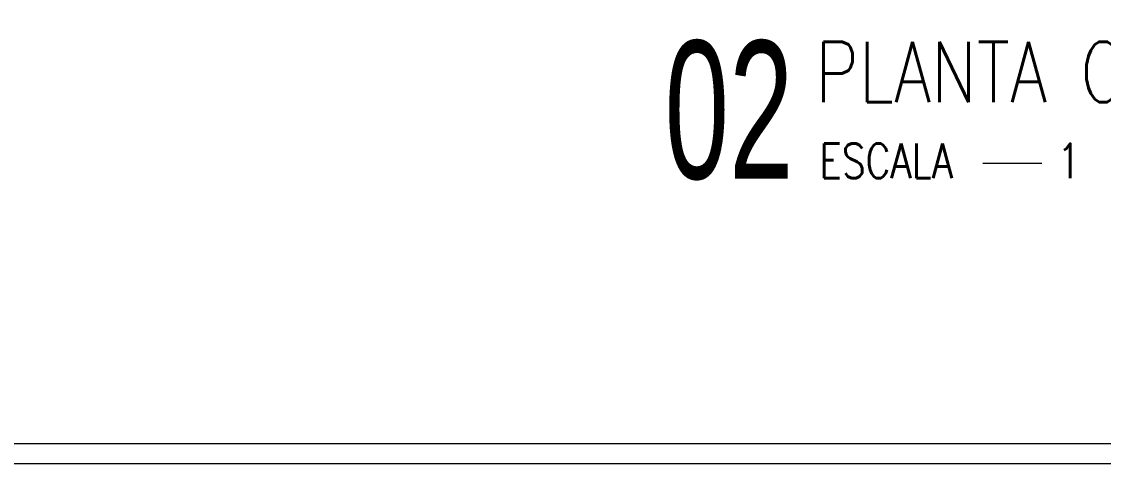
# Model space of a CAD drawing. Header units: millimetres. Extents: x 1345 to 2117, y 1214 to 1365.
# Drawn here: x 1943.8 to 1951.92, y 1261 to 1264.32 of the extents above; entities that cross this region are included whole.
import ezdxf
from ezdxf.enums import TextEntityAlignment as Align

# ---------------------------------------------------------------- set-up
doc = ezdxf.new("R2010")
doc.units = ezdxf.units.MM
doc.header["$LTSCALE"] = 0.5
for name, color, linetype, lineweight in [('E-TXT-G', 3, 'Continuous', 30), ('E-TXT-W', 7, 'Continuous', 15), ('E-TXT-Y', 2, 'Continuous', 40)]:
    doc.layers.add(name, color=color, linetype=linetype, lineweight=lineweight)
doc.layers.add('parede', color=2, linetype='Continuous')
doc.styles.add('REG140', font='romans.shx', dxfattribs={"width": 0.8, "height": 0.35})
doc.styles.add('REG80', font='romans.shx', dxfattribs={"width": 0.8, "height": 0.1})
doc.styles.add('SANSSERIF', font='sas_____.pfb', dxfattribs={"height": 1})
doc.styles.add('SANSSERIF2', font='sanssb__.ttf', dxfattribs={"width": 0.8})

# ---------------------------------------------------------------- blocks, each defined once
blk = doc.blocks.new('IND_DES')
at = {"layer": 'E-TXT-W'}
blk.add_line((0.0269, -0.2428), (0.1984, -0.2428), dxfattribs=at)
at = {"layer": 'E-TXT-G', "style": 'REG80', "width": 0.8}
for s, p in [('ESCALA', (-0.4463, -0.2864)), ('1', (0.2426, -0.2864))]:
    blk.add_text(s, height=0.1, dxfattribs=at).set_placement(p)
blk.add_attdef('ESCALA', (0.4897, -0.2812), '', height=0.1, dxfattribs=at)
at = {"layer": 'E-TXT-W', "style": 'SANSSERIF2', "width": 0.6}
blk.add_attdef('00', text='', height=0.4, dxfattribs=at).set_placement((-0.7083, -0.2881), align=Align.CENTER)
at = {"layer": 'E-TXT-Y', "style": 'REG140', "width": 0.8}
for tag, p in [('PROJETO', (-0.4563, 0.1829)), ('DESENHO', (-0.4582, -0.0658))]:
    blk.add_attdef(tag, p, '', height=0.175, dxfattribs=at)

msp = doc.modelspace()

# ---------------------------------------------------------------- linework, layer by layer
at = {"layer": 'parede', "color": 8, "lineweight": 18}
for p, q in [((1937.1226, 1261.1503), (1962.1226, 1261.1503)), ((1937.6226, 1261.0003), (1955.0726, 1261.0003))]:
    msp.add_line(p, q, dxfattribs=at)

# ---------------------------------------------------------------- block references
at = {"lineweight": 18}
ref = msp.add_blockref('IND_DES', (1950.9476, 1263.8871), dxfattribs=dict(at, xscale=2.591993519999988, yscale=2.591993519999988, zscale=2.591993519999988))
ref.add_attrib('00', '02', dxfattribs={"layer": 'E-TXT-W', "height": 1.0368, "style": 'SANSSERIF', "width": 0.6}).set_placement((1949.1118, 1263.1404), align=Align.CENTER)
ref.add_attrib('DESENHO', 'PLANTA COBERTA HIDROSSANITÁRIA', (1949.76, 1263.7165), dxfattribs={"layer": 'E-TXT-Y', "height": 0.453599, "style": 'REG140', "width": 0.8})

doc.saveas('drawing.dxf')
